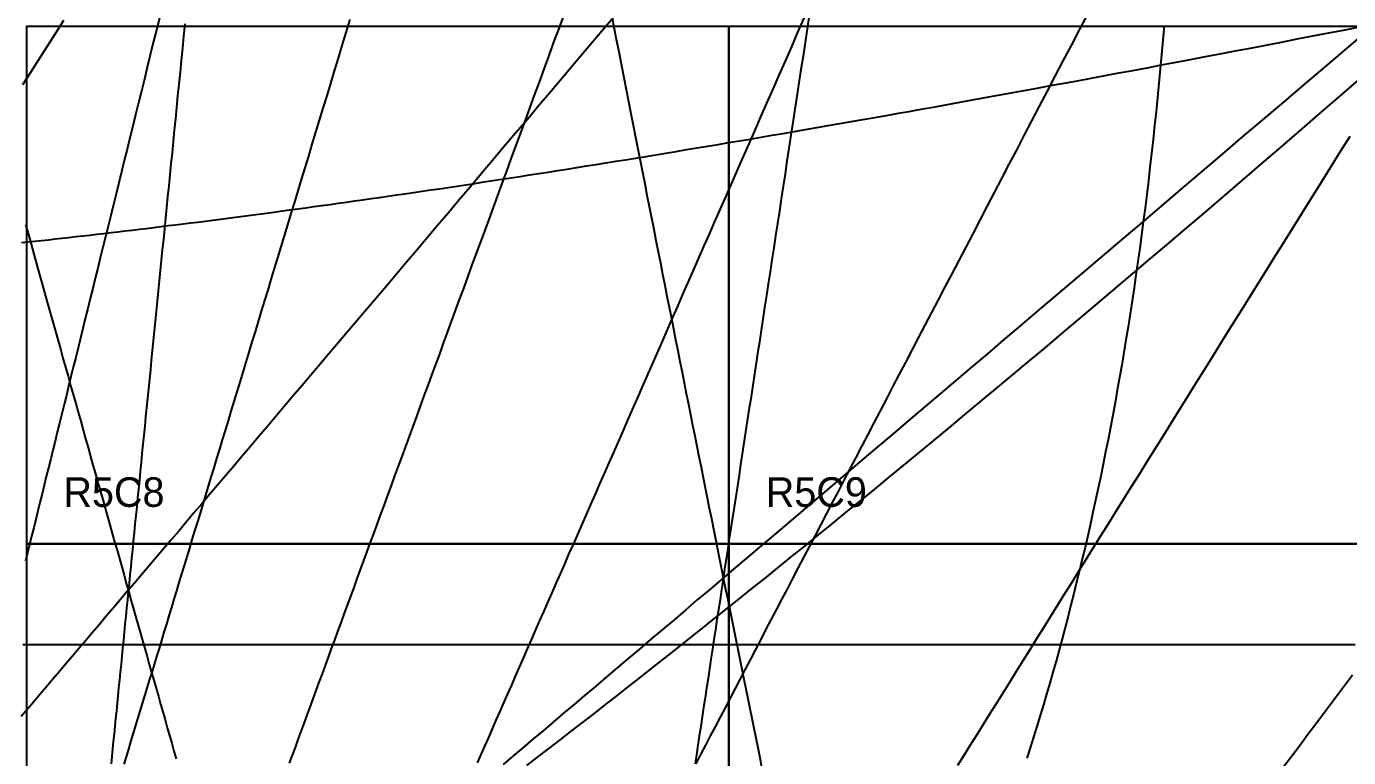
# Model space of a CAD drawing. Header units: millimetres. Extents: x -5707 to 5707, y -4531 to 2800.
# Drawn here: x 950 to 2738, y -989 to 0 of the extents above; entities that cross this region are included whole.
import ezdxf

# ---------------------------------------------------------------- set-up
doc = ezdxf.new("R2010")
doc.units = ezdxf.units.MM
for name, color, linetype in [('ASR1', 6, 'Continuous'), ('DECL', 30, 'Continuous'), ('FAJR', 4, 'Continuous'), ('HOUR', 7, 'Continuous'), ('HOUR20', 8, 'Continuous'), ('RISE', 3, 'Continuous'), ('SET', 2, 'Continuous'), ('SLABS', 9, 'Continuous'), ('TEMP', 5, 'Continuous')]:
    doc.layers.add(name, color=color, linetype=linetype)

msp = doc.modelspace()

# ---------------------------------------------------------------- linework, layer by layer
at = {"layer": 'ASR1'}
msp.add_lwpolyline([(2488.7, 1.3), (2487, -18.4), (2485.3, -38), (2483.5, -57.4), (2481.7, -76.8), (2479.9, -96), (2477.9, -115.1), (2476, -134.1), (2473.9, -153), (2471.8, -171.8), (2469.7, -190.4), (2467.5, -209), (2465.3, -227.5), (2463, -245.8), (2460.6, -264.1), (2458.2, -282.2), (2455.8, -300.2), (2453.3, -318.2), (2450.7, -336), (2448.1, -353.8), (2445.5, -371.4), (2442.8, -389), (2440, -406.4), (2437.2, -423.8), (2434.4, -441), (2431.5, -458.2), (2428.5, -475.2), (2425.5, -492.2), (2422.4, -509.1), (2419.3, -525.9), (2416.1, -542.6), (2412.9, -559.2), (2409.7, -575.7), (2406.4, -592.2), (2403, -608.5), (2399.6, -624.8), (2396.1, -641), (2392.6, -657), (2389.1, -673), (2385.5, -689), (2381.8, -704.8), (2378.1, -720.5), (2374.3, -736.2), (2370.5, -751.8), (2366.7, -767.3), (2362.8, -782.7), (2358.8, -798), (2354.8, -813.3), (2350.8, -828.5), (2346.7, -843.6), (2342.6, -858.6), (2338.4, -873.5), (2334.1, -888.4), (2329.9, -903.2), (2325.5, -917.9), (2321.2, -932.5), (2316.7, -947.1), (2312.3, -961.5), (2307.8, -975.9), (2303.2, -990.2)], dxfattribs=at)
at = {"layer": 'DECL'}
for points in [[(943.1, -292.5), (952.2, -291.5), (961.3, -290.5), (970.5, -289.5), (979.7, -288.5), (988.9, -287.5), (998.2, -286.4), (1007.5, -285.4), (1016.8, -284.4), (1026.2, -283.3), (1035.6, -282.2), (1045.1, -281.1), (1054.6, -280), (1064.1, -278.9), (1073.7, -277.8), (1083.3, -276.6), (1093, -275.5), (1102.7, -274.3), (1112.4, -273.2), (1122.2, -272), (1132, -270.8), (1141.9, -269.5), (1151.8, -268.3), (1161.8, -267.1), (1171.8, -265.8), (1181.9, -264.6), (1192, -263.3), (1202.1, -262), (1212.3, -260.7), (1222.6, -259.3), (1232.9, -258), (1243.2, -256.7), (1253.6, -255.3), (1264.1, -253.9), (1274.6, -252.5), (1285.1, -251.1), (1295.7, -249.7), (1306.4, -248.2), (1317.1, -246.8), (1327.9, -245.3), (1338.8, -243.8), (1349.6, -242.3), (1360.6, -240.8), (1371.6, -239.2), (1382.7, -237.7), (1393.8, -236.1), (1405, -234.5), (1416.3, -232.9), (1427.6, -231.3), (1439, -229.7), (1450.4, -228), (1461.9, -226.3), (1473.5, -224.6), (1485.1, -222.9), (1496.9, -221.2), (1508.6, -219.5), (1520.5, -217.7), (1532.4, -215.9), (1544.4, -214.1), (1556.5, -212.3), (1568.6, -210.4), (1580.9, -208.6), (1593.2, -206.7), (1605.5, -204.8), (1618, -202.9), (1630.5, -200.9), (1643.1, -198.9), (1655.8, -197), (1668.6, -194.9), (1681.5, -192.9), (1694.4, -190.9), (1707.5, -188.8), (1720.6, -186.7), (1733.8, -184.6), (1747.1, -182.4), (1760.5, -180.3), (1774, -178.1), (1787.6, -175.8), (1801.3, -173.6), (1815, -171.3), (1828.9, -169.1), (1842.9, -166.7), (1857, -164.4), (1871.2, -162), (1885.4, -159.6), (1899.8, -157.2), (1914.3, -154.8), (1928.9, -152.3), (1943.7, -149.8), (1958.5, -147.2), (1973.4, -144.7), (1988.5, -142.1), (2003.7, -139.5), (2019, -136.8), (2034.4, -134.1), (2050, -131.4), (2065.6, -128.7), (2081.4, -125.9), (2097.4, -123.1), (2113.4, -120.3), (2129.6, -117.4), (2146, -114.5), (2162.4, -111.5), (2179.1, -108.6), (2195.8, -105.6), (2212.7, -102.5), (2229.7, -99.4), (2246.9, -96.3), (2264.3, -93.1), (2281.8, -89.9), (2299.5, -86.7), (2317.3, -83.4), (2335.3, -80.1), (2353.4, -76.8), (2371.7, -73.4), (2390.2, -69.9), (2408.9, -66.5), (2427.7, -62.9), (2446.7, -59.4), (2465.9, -55.8), (2485.3, -52.1), (2504.9, -48.4), (2524.6, -44.7), (2544.6, -40.9), (2564.7, -37), (2585.1, -33.1), (2605.7, -29.2), (2626.5, -25.2), (2647.5, -21.1), (2668.7, -17), (2690.1, -12.9), (2711.8, -8.7), (2733.7, -4.4), (2755.8, -0.1)], [(945, -836), (953.2, -836), (961.3, -836), (969.5, -836), (977.8, -836), (986, -836), (994.3, -836), (1002.7, -836), (1011, -836), (1019.4, -836), (1027.9, -836), (1036.3, -836), (1044.8, -836), (1053.3, -836), (1061.9, -836), (1070.5, -836), (1079.1, -836), (1087.8, -836), (1096.5, -836), (1105.2, -836), (1114, -836), (1122.8, -836), (1131.6, -836), (1140.5, -836), (1149.4, -836), (1158.4, -836), (1167.4, -836), (1176.4, -836), (1185.5, -836), (1194.6, -836), (1203.8, -836), (1213, -836), (1222.3, -836), (1231.5, -836), (1240.9, -836), (1250.3, -836), (1259.7, -836), (1269.1, -836), (1278.7, -836), (1288.2, -836), (1297.8, -836), (1307.5, -836), (1317.2, -836), (1326.9, -836), (1336.7, -836), (1346.6, -836), (1356.5, -836), (1366.4, -836), (1376.4, -836), (1386.5, -836), (1396.6, -836), (1406.7, -836), (1416.9, -836), (1427.2, -836), (1437.5, -836), (1447.9, -836), (1458.3, -836), (1468.8, -836), (1479.4, -836), (1490, -836), (1500.6, -836), (1511.4, -836), (1522.2, -836), (1533, -836), (1543.9, -836), (1554.9, -836), (1566, -836), (1577.1, -836), (1588.2, -836), (1599.5, -836), (1610.8, -836), (1622.2, -836), (1633.6, -836), (1645.2, -836), (1656.7, -836), (1668.4, -836), (1680.2, -836), (1692, -836), (1703.9, -836), (1715.8, -836), (1727.9, -836), (1740, -836), (1752.2, -836), (1764.5, -836), (1776.9, -836), (1789.3, -836), (1801.8, -836), (1814.5, -836), (1827.2, -836), (1840, -836), (1852.9, -836), (1865.8, -836), (1878.9, -836), (1892.1, -836), (1905.3, -836), (1918.7, -836), (1932.1, -836), (1945.7, -836), (1959.3, -836), (1973, -836), (1986.9, -836), (2000.9, -836), (2014.9, -836), (2029.1, -836), (2043.4, -836), (2057.7, -836), (2072.2, -836), (2086.9, -836), (2101.6, -836), (2116.4, -836), (2131.4, -836), (2146.5, -836), (2161.7, -836), (2177, -836), (2192.5, -836), (2208.1, -836), (2223.8, -836), (2239.7, -836), (2255.6, -836), (2271.8, -836), (2288, -836), (2304.4, -836), (2321, -836), (2337.7, -836), (2354.5, -836), (2371.5, -836), (2388.6, -836), (2405.9, -836), (2423.4, -836), (2441, -836), (2458.8, -836), (2476.8, -836), (2494.9, -836), (2513.2, -836), (2531.6, -836), (2550.3, -836), (2569.1, -836), (2588.1, -836), (2607.3, -836), (2626.6, -836), (2646.2, -836), (2666, -836), (2686, -836), (2706.1, -836), (2726.5, -836), (2747.1, -836)]]:
    msp.add_lwpolyline(points, dxfattribs=at)
at = {"layer": 'FAJR'}
msp.add_lwpolyline([(2760.3, -64.8), (2731.5, -89.8), (2703.1, -114.3), (2675.2, -138.4), (2647.8, -162), (2620.8, -185.2), (2594.2, -208), (2568, -230.5), (2542.3, -252.5), (2516.9, -274.2), (2491.9, -295.5), (2467.3, -316.4), (2443, -337), (2419.1, -357.2), (2395.5, -377.2), (2372.3, -396.8), (2349.4, -416.1), (2326.8, -435.1), (2304.5, -453.7), (2282.5, -472.2), (2260.8, -490.3), (2239.4, -508.1), (2218.3, -525.7), (2197.4, -543), (2176.8, -560.1), (2156.5, -576.9), (2136.4, -593.4), (2116.5, -609.8), (2096.9, -625.9), (2077.6, -641.7), (2058.4, -657.4), (2039.5, -672.8), (2020.8, -688), (2002.3, -703), (1984.1, -717.8), (1966, -732.4), (1948.1, -746.8), (1930.4, -761.1), (1913, -775.1), (1895.7, -788.9), (1878.5, -802.6), (1861.6, -816.1), (1844.8, -829.4), (1828.2, -842.6), (1811.8, -855.6), (1795.5, -868.4), (1779.4, -881.1), (1763.5, -893.6), (1747.7, -906), (1732, -918.2), (1716.5, -930.3), (1701.1, -942.3), (1685.9, -954.1), (1670.8, -965.7), (1655.8, -977.3), (1641, -988.7), (1626.3, -999.9)], dxfattribs=at)
at = {"layer": 'HOUR'}
for points in [[(1387.5, 9.5), (1382.1, -8.1), (1376.8, -25.6), (1371.5, -42.9), (1366.4, -60), (1361.2, -77), (1356.1, -93.8), (1351.1, -110.4), (1346.1, -126.9), (1341.1, -143.2), (1336.2, -159.3), (1331.4, -175.3), (1326.5, -191.2), (1321.8, -206.9), (1317.1, -222.5), (1312.4, -237.9), (1307.7, -253.2), (1303.1, -268.4), (1298.6, -283.4), (1294.1, -298.3), (1289.6, -313.1), (1285.1, -327.7), (1280.7, -342.3), (1276.4, -356.6), (1272, -370.9), (1267.7, -385.1), (1263.5, -399.1), (1259.2, -413.1), (1255, -426.9), (1250.9, -440.6), (1246.8, -454.2), (1242.7, -467.7), (1238.6, -481.1), (1234.6, -494.4), (1230.6, -507.5), (1226.6, -520.6), (1222.7, -533.6), (1218.8, -546.5), (1214.9, -559.3), (1211, -572), (1207.2, -584.6), (1203.4, -597.1), (1199.6, -609.6), (1195.9, -621.9), (1192.2, -634.2), (1188.5, -646.3), (1184.8, -658.4), (1181.2, -670.4), (1177.5, -682.3), (1173.9, -694.2), (1170.4, -706), (1166.8, -717.7), (1163.3, -729.3), (1159.8, -740.8), (1156.3, -752.3), (1152.9, -763.7), (1149.4, -775), (1146, -786.2), (1142.6, -797.4), (1139.3, -808.5), (1135.9, -819.6), (1132.6, -830.6), (1129.3, -841.5), (1126, -852.3), (1122.7, -863.1), (1119.4, -873.9), (1116.2, -884.5), (1113, -895.1), (1109.8, -905.7), (1106.6, -916.2), (1103.4, -926.6), (1100.3, -937), (1097.2, -947.3), (1094, -957.6), (1090.9, -967.8), (1087.9, -977.9), (1084.8, -988), (1081.8, -998.1)], [(2385.1, 16.8), (2373.9, -4.6), (2362.9, -25.7), (2352, -46.6), (2341.2, -67.2), (2330.5, -87.7), (2320, -107.9), (2309.5, -127.8), (2299.2, -147.6), (2289, -167.2), (2278.9, -186.5), (2268.9, -205.7), (2259, -224.7), (2249.2, -243.4), (2239.5, -262), (2229.9, -280.4), (2220.4, -298.6), (2211, -316.6), (2201.6, -334.5), (2192.4, -352.2), (2183.2, -369.7), (2174.2, -387), (2165.2, -404.2), (2156.3, -421.2), (2147.5, -438.1), (2138.8, -454.8), (2130.1, -471.3), (2121.6, -487.8), (2113.1, -504), (2104.7, -520.1), (2096.3, -536.1), (2088.1, -551.9), (2079.9, -567.6), (2071.7, -583.2), (2063.7, -598.6), (2055.7, -613.9), (2047.7, -629.1), (2039.9, -644.2), (2032.1, -659.1), (2024.4, -673.9), (2016.7, -688.6), (2009.1, -703.1), (2001.5, -717.6), (1994, -731.9), (1986.6, -746.2), (1979.2, -760.3), (1971.9, -774.3), (1964.7, -788.2), (1957.5, -802), (1950.3, -815.7), (1943.2, -829.3), (1936.2, -842.8), (1929.2, -856.2), (1922.2, -869.5), (1915.3, -882.7), (1908.5, -895.8), (1901.7, -908.8), (1894.9, -921.8), (1888.2, -934.6), (1881.5, -947.4), (1874.9, -960), (1868.3, -972.6), (1861.8, -985.1), (1855.3, -997.5)]]:
    msp.add_lwpolyline(points, dxfattribs=at)
at = {"layer": 'HOUR20'}
for points in [[(1130, 11.8), (1125.8, -5.1), (1121.6, -21.9), (1117.5, -38.6), (1113.5, -55), (1109.5, -71.3), (1105.5, -87.5), (1101.5, -103.5), (1097.6, -119.4), (1093.7, -135.1), (1089.9, -150.6), (1086.1, -166), (1082.3, -181.3), (1078.6, -196.5), (1074.9, -211.5), (1071.2, -226.3), (1067.6, -241.1), (1064, -255.7), (1060.4, -270.2), (1056.9, -284.6), (1053.4, -298.8), (1049.9, -312.9), (1046.4, -326.9), (1043, -340.8), (1039.6, -354.6), (1036.2, -368.3), (1032.9, -381.8), (1029.6, -395.3), (1026.3, -408.6), (1023, -421.9), (1019.8, -435), (1016.6, -448), (1013.4, -461), (1010.2, -473.8), (1007.1, -486.5), (1004, -499.2), (1000.9, -511.7), (997.8, -524.2), (994.8, -536.6), (991.7, -548.9), (988.7, -561), (985.7, -573.2), (982.8, -585.2), (979.8, -597.1), (976.9, -609), (974, -620.8), (971.1, -632.5), (968.2, -644.1), (965.4, -655.6), (962.6, -667.1), (959.8, -678.5), (957, -689.8), (954.2, -701.1), (951.4, -712.2), (948.7, -723.4)], [(1676.7, 15.8), (1669.9, -2.9), (1663.1, -21.3), (1656.4, -39.5), (1649.8, -57.6), (1643.3, -75.5), (1636.8, -93.2), (1630.4, -110.7), (1624, -128), (1617.7, -145.2), (1611.5, -162.2), (1605.3, -179.1), (1599.2, -195.8), (1593.1, -212.3), (1587.1, -228.7), (1581.2, -244.9), (1575.3, -261), (1569.4, -276.9), (1563.6, -292.7), (1557.9, -308.3), (1552.2, -323.9), (1546.6, -339.2), (1541, -354.5), (1535.5, -369.6), (1530, -384.5), (1524.5, -399.4), (1519.1, -414.1), (1513.8, -428.7), (1508.5, -443.2), (1503.2, -457.6), (1498, -471.8), (1492.8, -485.9), (1487.7, -499.9), (1482.6, -513.9), (1477.5, -527.6), (1472.5, -541.3), (1467.5, -554.9), (1462.6, -568.4), (1457.7, -581.8), (1452.8, -595.1), (1448, -608.2), (1443.2, -621.3), (1438.4, -634.3), (1433.7, -647.2), (1429, -660), (1424.3, -672.7), (1419.7, -685.3), (1415.1, -697.9), (1410.5, -710.3), (1406, -722.7), (1401.5, -734.9), (1397, -747.1), (1392.6, -759.2), (1388.2, -771.3), (1383.8, -783.2), (1379.5, -795.1), (1375.1, -806.9), (1370.8, -818.6), (1366.6, -830.2), (1362.3, -841.8), (1358.1, -853.3), (1353.9, -864.7), (1349.8, -876.1), (1345.6, -887.4), (1341.5, -898.6), (1337.4, -909.8), (1333.4, -920.9), (1329.3, -931.9), (1325.3, -942.9), (1321.3, -953.8), (1317.3, -964.6), (1313.4, -975.4), (1309.4, -986.1), (1305.5, -996.8)], [(2001.8, 11.9), (1993.1, -7.9), (1984.6, -27.4), (1976.1, -46.8), (1967.7, -65.9), (1959.4, -84.9), (1951.1, -103.6), (1943, -122.2), (1935, -140.5), (1927, -158.7), (1919.1, -176.7), (1911.3, -194.5), (1903.5, -212.2), (1895.9, -229.6), (1888.3, -247), (1880.8, -264.1), (1873.3, -281.1), (1866, -297.9), (1858.7, -314.6), (1851.4, -331.1), (1844.2, -347.4), (1837.1, -363.6), (1830.1, -379.7), (1823.1, -395.6), (1816.2, -411.4), (1809.3, -427), (1802.5, -442.5), (1795.8, -457.9), (1789.1, -473.1), (1782.5, -488.3), (1775.9, -503.2), (1769.4, -518.1), (1762.9, -532.8), (1756.5, -547.4), (1750.2, -561.9), (1743.9, -576.3), (1737.6, -590.6), (1731.4, -604.8), (1725.3, -618.8), (1719.1, -632.7), (1713.1, -646.6), (1707.1, -660.3), (1701.1, -673.9), (1695.2, -687.4), (1689.3, -700.8), (1683.4, -714.1), (1677.6, -727.4), (1671.9, -740.5), (1666.2, -753.5), (1660.5, -766.5), (1654.9, -779.3), (1649.3, -792.1), (1643.7, -804.7), (1638.2, -817.3), (1632.7, -829.8), (1627.3, -842.2), (1621.9, -854.6), (1616.5, -866.8), (1611.2, -879), (1605.9, -891.1), (1600.6, -903.1), (1595.4, -915), (1590.2, -926.9), (1585, -938.7), (1579.9, -950.4), (1574.8, -962), (1569.7, -973.6), (1564.6, -985.1), (1559.6, -996.5)], [(2739.8, -148.7), (2726.4, -170.1), (2713.2, -191.4), (2700.2, -212.4), (2687.2, -233.1), (2674.4, -253.6), (2661.8, -273.9), (2649.3, -294), (2636.9, -313.9), (2624.6, -333.6), (2612.5, -353), (2600.5, -372.3), (2588.6, -391.4), (2576.9, -410.2), (2565.2, -428.9), (2553.7, -447.4), (2542.3, -465.7), (2531, -483.9), (2519.8, -501.8), (2508.7, -519.6), (2497.8, -537.2), (2486.9, -554.7), (2476.1, -572), (2465.5, -589.1), (2454.9, -606.1), (2444.4, -622.9), (2434, -639.6), (2423.7, -656.1), (2413.5, -672.4), (2403.4, -688.7), (2393.4, -704.7), (2383.5, -720.7), (2373.6, -736.5), (2363.9, -752.2), (2354.2, -767.7), (2344.6, -783.1), (2335.1, -798.4), (2325.6, -813.5), (2316.3, -828.6), (2307, -843.5), (2297.8, -858.3), (2288.6, -872.9), (2279.6, -887.5), (2270.6, -901.9), (2261.6, -916.3), (2252.8, -930.5), (2244, -944.6), (2235.3, -958.6), (2226.6, -972.5), (2218, -986.3), (2209.5, -1000)], [(2743.5, -877.6), (2731.3, -893.9), (2719.1, -910.1), (2707.1, -926.2), (2695.2, -942.1), (2683.4, -957.9), (2671.7, -973.6), (2660, -989.1), (2648.5, -1004.5)]]:
    msp.add_lwpolyline(points, dxfattribs=at)
at = {"layer": 'RISE'}
for points in [[(1746.1, 14.6), (1728.4, -6.4), (1710.9, -27.1), (1693.7, -47.4), (1676.8, -67.4), (1660.2, -87.2), (1643.7, -106.6), (1627.6, -125.7), (1611.6, -144.6), (1595.9, -163.1), (1580.4, -181.4), (1565.2, -199.5), (1550.1, -217.3), (1535.3, -234.8), (1520.7, -252.1), (1506.2, -269.2), (1492, -286), (1477.9, -302.6), (1464.1, -319), (1450.4, -335.2), (1436.8, -351.2), (1423.5, -367), (1410.3, -382.5), (1397.3, -397.9), (1384.4, -413.1), (1371.7, -428.1), (1359.2, -442.9), (1346.8, -457.5), (1334.5, -472), (1322.4, -486.3), (1310.5, -500.4), (1298.6, -514.4), (1286.9, -528.2), (1275.4, -541.9), (1263.9, -555.4), (1252.6, -568.7), (1241.4, -582), (1230.3, -595), (1219.3, -608), (1208.5, -620.7), (1197.8, -633.4), (1187.1, -645.9), (1176.6, -658.3), (1166.2, -670.6), (1155.9, -682.8), (1145.7, -694.8), (1135.6, -706.7), (1125.6, -718.5), (1115.6, -730.2), (1105.8, -741.8), (1096.1, -753.3), (1086.4, -764.6), (1076.9, -775.9), (1067.4, -787), (1058, -798.1), (1048.7, -809.1), (1039.5, -819.9), (1030.3, -830.7), (1021.2, -841.4), (1012.2, -852), (1003.3, -862.4), (994.5, -872.9), (985.7, -883.2), (977, -893.4), (968.4, -903.6), (959.8, -913.7), (951.3, -923.6), (942.8, -933.6)], [(1000.1, 7.9), (988.8, -10), (977.6, -27.6), (966.5, -45), (955.6, -62.2), (944.8, -79.2)], [(2766.4, -3.3), (2735.8, -29.4), (2705.8, -54.9), (2676.4, -80), (2647.5, -104.5), (2619.2, -128.6), (2591.4, -152.2), (2564.1, -175.4), (2537.4, -198.2), (2511.1, -220.6), (2485.2, -242.6), (2459.8, -264.2), (2434.9, -285.4), (2410.4, -306.2), (2386.3, -326.7), (2362.6, -346.9), (2339.3, -366.7), (2316.3, -386.2), (2293.8, -405.4), (2271.6, -424.2), (2249.7, -442.8), (2228.2, -461.1), (2207, -479.1), (2186.2, -496.8), (2165.6, -514.3), (2145.4, -531.5), (2125.5, -548.4), (2105.8, -565.1), (2086.4, -581.6), (2067.4, -597.8), (2048.5, -613.8), (2030, -629.5), (2011.7, -645.1), (1993.6, -660.4), (1975.8, -675.5), (1958.2, -690.5), (1940.9, -705.2), (1923.7, -719.7), (1906.8, -734), (1890.1, -748.2), (1873.7, -762.2), (1857.4, -776), (1841.3, -789.6), (1825.5, -803.1), (1809.8, -816.4), (1794.3, -829.5), (1779, -842.5), (1763.8, -855.3), (1748.9, -868), (1734.1, -880.6), (1719.5, -893), (1705, -905.2), (1690.7, -917.3), (1676.6, -929.3), (1662.6, -941.2), (1648.8, -952.9), (1635.1, -964.5), (1621.5, -975.9), (1608.1, -987.3), (1594.8, -998.5)]]:
    msp.add_lwpolyline(points, dxfattribs=at)
at = {"layer": 'SET'}
for points in [[(1741.8, 13.7), (1745.1, -3.1), (1748.3, -19.7), (1751.6, -36.3), (1754.8, -52.8), (1758, -69.1), (1761.2, -85.4), (1764.4, -101.6), (1767.6, -117.7), (1770.7, -133.8), (1773.9, -149.7), (1777, -165.6), (1780.1, -181.3), (1783.2, -197), (1786.3, -212.7), (1789.3, -228.2), (1792.4, -243.7), (1795.4, -259.1), (1798.4, -274.4), (1801.5, -289.6), (1804.5, -304.8), (1807.5, -320), (1810.4, -335), (1813.4, -350), (1816.4, -364.9), (1819.3, -379.8), (1822.3, -394.6), (1825.2, -409.3), (1828.1, -424), (1831, -438.6), (1833.9, -453.2), (1836.8, -467.7), (1839.7, -482.2), (1842.5, -496.6), (1845.4, -510.9), (1848.3, -525.2), (1851.1, -539.5), (1854, -553.7), (1856.8, -567.9), (1859.6, -582), (1862.4, -596.1), (1865.2, -610.1), (1868, -624.1), (1870.8, -638), (1873.6, -651.9), (1876.4, -665.8), (1879.2, -679.6), (1881.9, -693.4), (1884.7, -707.1), (1887.5, -720.8), (1890.2, -734.5), (1893, -748.1), (1895.7, -761.7), (1898.5, -775.3), (1901.2, -788.9), (1903.9, -802.4), (1906.6, -815.9), (1909.4, -829.3), (1912.1, -842.7), (1914.8, -856.1), (1917.5, -869.5), (1920.2, -882.9), (1922.9, -896.2), (1925.6, -909.5), (1928.3, -922.8), (1931, -936), (1933.7, -949.3), (1936.4, -962.5), (1939.1, -975.7), (1941.8, -988.9), (1944.4, -1002)], [(948.9, -267.9), (952.7, -281.3), (956.4, -294.6), (960.1, -307.9), (963.7, -321), (967.4, -334.1), (971, -347.1), (974.6, -360), (978.2, -372.9), (981.8, -385.7), (985.4, -398.4), (988.9, -411.1), (992.4, -423.6), (995.9, -436.2), (999.4, -448.6), (1002.9, -461), (1006.3, -473.3), (1009.8, -485.6), (1013.2, -497.8), (1016.6, -510), (1020, -522.1), (1023.4, -534.1), (1026.7, -546.1), (1030.1, -558), (1033.4, -569.9), (1036.7, -581.7), (1040, -593.5), (1043.3, -605.2), (1046.6, -616.9), (1049.9, -628.5), (1053.2, -640.1), (1056.4, -651.6), (1059.6, -663.1), (1062.9, -674.5), (1066.1, -685.9), (1069.3, -697.3), (1072.5, -708.6), (1075.7, -719.9), (1078.8, -731.1), (1082, -742.3), (1085.1, -753.5), (1088.3, -764.6), (1091.4, -775.7), (1094.5, -786.7), (1097.7, -797.7), (1100.8, -808.7), (1103.9, -819.7), (1107, -830.6), (1110, -841.5), (1113.1, -852.3), (1116.2, -863.2), (1119.2, -874), (1122.3, -884.7), (1125.3, -895.5), (1128.4, -906.2), (1131.4, -916.9), (1134.4, -927.5), (1137.5, -938.1), (1140.5, -948.8), (1143.5, -959.3), (1146.5, -969.9), (1149.5, -980.5), (1152.5, -991)]]:
    msp.add_lwpolyline(points, dxfattribs=at)
at = {"layer": 'SLABS'}
for points in [[(950, -700), (1900, -700), (1900, 0), (950, 0)], [(1900, -700), (2850, -700), (2850, 0), (1900, 0)], [(950, -1400), (1900, -1400), (1900, -700), (950, -700)], [(1900, -1400), (2850, -1400), (2850, -700), (1900, -700)]]:
    msp.add_lwpolyline(points, close=True, dxfattribs=at)
at = {"layer": 'TEMP'}
for points in [[(1164.2, 3.3), (1162.5, -13.3), (1160.9, -29.6), (1159.3, -45.9), (1157.7, -62), (1156.1, -77.9), (1154.5, -93.8), (1153, -109.5), (1151.4, -125), (1149.9, -140.5), (1148.4, -155.8), (1146.9, -170.9), (1145.4, -186), (1143.9, -200.9), (1142.4, -215.8), (1140.9, -230.5), (1139.5, -245.1), (1138, -259.5), (1136.6, -273.9), (1135.2, -288.2), (1133.8, -302.3), (1132.4, -316.4), (1131, -330.3), (1129.6, -344.2), (1128.2, -357.9), (1126.9, -371.6), (1125.5, -385.1), (1124.2, -398.6), (1122.8, -411.9), (1121.5, -425.2), (1120.2, -438.4), (1118.9, -451.4), (1117.6, -464.4), (1116.3, -477.4), (1115, -490.2), (1113.7, -502.9), (1112.5, -515.6), (1111.2, -528.2), (1110, -540.7), (1108.7, -553.1), (1107.5, -565.4), (1106.3, -577.7), (1105.1, -589.9), (1103.9, -602), (1102.7, -614.1), (1101.5, -626.1), (1100.3, -638), (1099.1, -649.8), (1097.9, -661.6), (1096.8, -673.3), (1095.6, -684.9), (1094.4, -696.5), (1093.3, -708), (1092.2, -719.4), (1091, -730.8), (1089.9, -742.1), (1088.8, -753.4), (1087.7, -764.6), (1086.5, -775.7), (1085.4, -786.8), (1084.3, -797.9), (1083.3, -808.8), (1082.2, -819.8), (1081.1, -830.6), (1080, -841.4), (1079, -852.2), (1077.9, -862.9), (1076.8, -873.6), (1075.8, -884.2), (1074.7, -894.7), (1073.7, -905.2), (1072.7, -915.7), (1071.6, -926.1), (1070.6, -936.5), (1069.6, -946.8), (1068.6, -957.1), (1067.5, -967.3), (1066.5, -977.5), (1065.5, -987.7), (1064.5, -997.8)], [(2008.9, 15.4), (2006.1, -3.2), (2003.2, -21.7), (2000.4, -40.1), (1997.6, -58.3), (1994.9, -76.4), (1992.1, -94.3), (1989.4, -112.1), (1986.7, -129.8), (1984, -147.3), (1981.4, -164.7), (1978.7, -182), (1976.1, -199.2), (1973.5, -216.2), (1970.9, -233.1), (1968.4, -249.9), (1965.8, -266.6), (1963.3, -283.1), (1960.8, -299.6), (1958.3, -315.9), (1955.8, -332.1), (1953.3, -348.2), (1950.9, -364.2), (1948.5, -380.1), (1946, -395.9), (1943.6, -411.6), (1941.3, -427.2), (1938.9, -442.7), (1936.5, -458.1), (1934.2, -473.4), (1931.9, -488.6), (1929.6, -503.8), (1927.3, -518.8), (1925, -533.7), (1922.7, -548.6), (1920.4, -563.4), (1918.2, -578.1), (1916, -592.7), (1913.8, -607.2), (1911.6, -621.6), (1909.4, -636), (1907.2, -650.3), (1905, -664.5), (1902.9, -678.6), (1900.7, -692.7), (1898.6, -706.6), (1896.5, -720.5), (1894.4, -734.4), (1892.3, -748.2), (1890.2, -761.9), (1888.1, -775.5), (1886, -789.1), (1884, -802.6), (1881.9, -816), (1879.9, -829.4), (1877.9, -842.7), (1875.9, -855.9), (1873.9, -869.1), (1871.9, -882.3), (1869.9, -895.3), (1867.9, -908.4), (1866, -921.3), (1864, -934.2), (1862.1, -947.1), (1860.1, -959.9), (1858.2, -972.6), (1856.3, -985.3), (1854.4, -997.9)]]:
    msp.add_lwpolyline(points, dxfattribs=at)

# ---------------------------------------------------------------- texts
at = {"layer": 'SLABS'}
for s, p in [('R5C8', (1000, -650)), ('R5C9', (1950, -650))]:
    msp.add_text(s, height=40, dxfattribs=at).set_placement(p)

doc.saveas('drawing.dxf')
